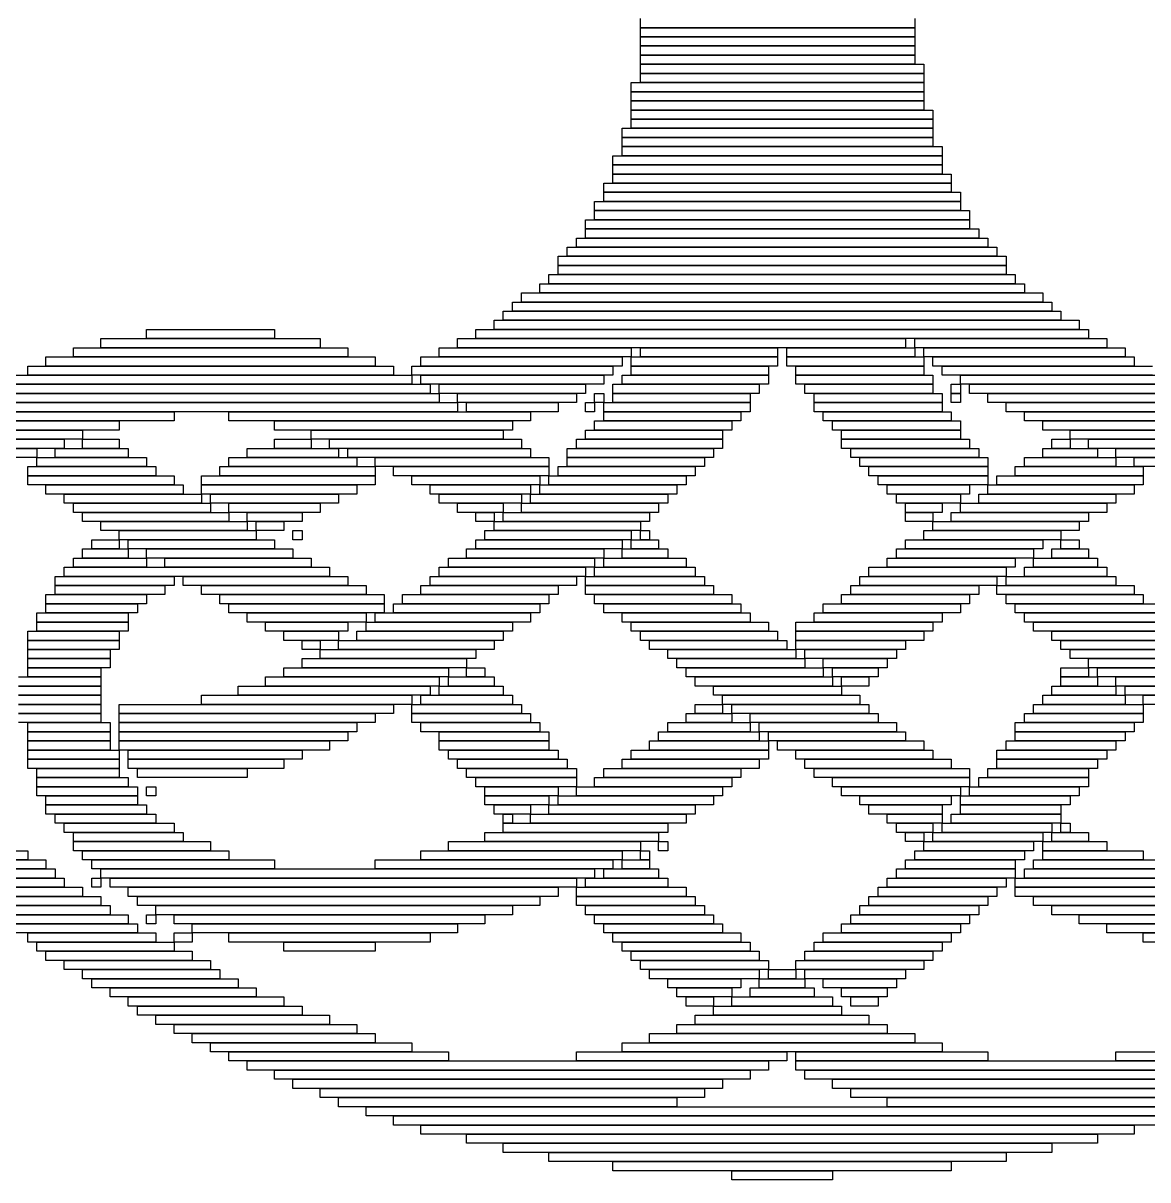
# Model space of a CAD drawing. Extents: x 366 to 657, y 364 to 660.
# Drawn here: x 429.5 to 552.5, y 364 to 490.5 of the extents above; entities that cross this region are included whole.
import ezdxf

# ---------------------------------------------------------------- set-up
doc = ezdxf.new("R2010")
doc.units = 0

msp = doc.modelspace()

# ---------------------------------------------------------------- linework, layer by layer
for p, q in [((497, 490), (497, 491)), ((527, 491), (527, 490)), ((527, 490), (497, 490)), ((497, 490), (527, 490)), ((497, 489), (497, 490)), ((527, 490), (527, 489)), ((527, 489), (497, 489)), ((497, 489), (527, 489)), ((497, 488), (497, 489)), ((527, 489), (527, 488)), ((527, 488), (497, 488)), ((497, 488), (527, 488)), ((497, 487), (497, 488)), ((527, 488), (527, 487)), ((527, 487), (497, 487)), ((497, 487), (527, 487)), ((497, 486), (497, 487)), ((527, 486), (497, 486)), ((497, 486), (528, 486)), ((497, 485), (497, 486)), ((527, 487), (527, 486)), ((528, 486), (528, 485)), ((528, 485), (497, 485)), ((497, 485), (528, 485)), ((497, 484), (497, 485)), ((528, 485), (528, 484)), ((496, 484), (528, 484)), ((496, 483), (496, 484)), ((528, 484), (497, 484)), ((528, 484), (528, 483)), ((528, 483), (496, 483)), ((496, 483), (528, 483)), ((496, 482), (496, 483)), ((528, 482), (496, 482)), ((496, 482), (528, 482)), ((496, 481), (496, 482)), ((528, 483), (528, 482)), ((528, 482), (528, 481)), ((528, 481), (496, 481)), ((496, 481), (529, 481)), ((496, 480), (496, 481)), ((529, 481), (529, 480)), ((529, 480), (496, 480)), ((496, 480), (529, 480)), ((496, 479), (496, 480)), ((529, 480), (529, 479)), ((495, 479), (529, 479)), ((495, 478), (495, 479)), ((529, 479), (496, 479)), ((529, 479), (529, 478)), ((529, 478), (495, 478)), ((495, 478), (529, 478)), ((495, 477), (495, 478)), ((529, 477), (495, 477)), ((495, 477), (530, 477)), ((495, 476), (495, 477)), ((529, 478), (529, 477)), ((530, 477), (530, 476)), ((494, 476), (530, 476)), ((494, 475), (494, 476)), ((530, 476), (495, 476)), ((530, 476), (530, 475)), ((530, 475), (494, 475)), ((494, 475), (530, 475)), ((494, 474), (494, 475)), ((530, 475), (530, 474)), ((530, 474), (494, 474)), ((494, 474), (531, 474)), ((494, 473), (494, 474)), ((531, 474), (531, 473)), ((493, 473), (531, 473)), ((493, 472), (493, 473)), ((531, 472), (493, 472)), ((493, 472), (532, 472)), ((493, 471), (493, 472)), ((531, 473), (494, 473)), ((531, 473), (531, 472)), ((532, 472), (532, 471)), ((492, 471), (532, 471)), ((492, 470), (492, 471)), ((532, 471), (493, 471)), ((532, 471), (532, 470)), ((532, 470), (492, 470)), ((492, 470), (533, 470)), ((492, 469), (492, 470)), ((533, 470), (533, 469)), ((491, 469), (533, 469)), ((491, 468), (491, 469)), ((533, 469), (492, 469)), ((533, 469), (533, 468)), ((490, 467), (535, 467)), ((490, 466), (490, 467)), ((533, 468), (491, 468)), ((491, 468), (534, 468)), ((491, 467), (491, 468)), ((534, 467), (491, 467)), ((534, 468), (534, 467)), ((535, 467), (535, 466)), ((489, 466), (536, 466)), ((489, 465), (489, 466)), ((535, 466), (490, 466)), ((536, 466), (536, 465)), ((488, 465), (537, 465)), ((488, 464), (488, 465)), ((536, 465), (489, 465)), ((537, 465), (537, 464)), ((487, 463), (538, 463)), ((487, 462), (487, 463)), ((537, 464), (488, 464)), ((488, 464), (537, 464)), ((488, 463), (488, 464)), ((537, 463), (488, 463)), ((537, 464), (537, 463)), ((538, 463), (538, 462)), ((486, 462), (539, 462)), ((486, 461), (486, 462)), ((538, 462), (487, 462)), ((539, 462), (539, 461)), ((484, 461), (541, 461)), ((484, 460), (484, 461)), ((539, 461), (486, 461)), ((541, 461), (541, 460)), ((483, 460), (542, 460)), ((483, 459), (483, 460)), ((541, 460), (484, 460)), ((542, 460), (542, 459)), ((481, 458), (545, 458)), ((481, 457), (481, 458)), ((482, 459), (543, 459)), ((482, 458), (482, 459)), ((543, 458), (482, 458)), ((542, 459), (483, 459)), ((543, 459), (543, 458)), ((545, 458), (545, 457)), ((443, 457), (457, 457)), ((443, 456), (443, 457)), ((457, 457), (457, 456)), ((479, 457), (546, 457)), ((479, 456), (479, 457)), ((545, 457), (481, 457)), ((546, 457), (546, 456)), ((438, 456), (462, 456)), ((438, 455), (438, 456)), ((457, 456), (443, 456)), ((462, 456), (462, 455)), ((477, 456), (526, 456)), ((477, 455), (477, 456)), ((546, 456), (479, 456)), ((526, 456), (526, 455)), ((527, 456), (548, 456)), ((527, 455), (527, 456)), ((548, 456), (548, 455)), ((435, 455), (465, 455)), ((435, 454), (435, 455)), ((462, 455), (438, 455)), ((465, 455), (465, 454)), ((475, 455), (496, 455)), ((475, 454), (475, 455)), ((526, 455), (477, 455)), ((496, 455), (496, 454)), ((497, 455), (512, 455)), ((497, 454), (497, 455)), ((512, 455), (512, 454)), ((513, 455), (527, 455)), ((513, 454), (513, 455)), ((548, 455), (527, 455)), ((527, 455), (527, 454)), ((528, 455), (550, 455)), ((528, 454), (528, 455)), ((550, 455), (550, 454)), ((430, 453), (470, 453)), ((430, 452), (430, 453)), ((432, 454), (468, 454)), ((432, 453), (432, 454)), ((468, 453), (432, 453)), ((465, 454), (435, 454)), ((468, 454), (468, 453)), ((470, 453), (470, 452)), ((472, 453), (494, 453)), ((472, 452), (472, 453)), ((473, 454), (495, 454)), ((473, 453), (473, 454)), ((495, 453), (473, 453)), ((496, 454), (475, 454)), ((494, 453), (494, 452)), ((495, 454), (495, 453)), ((496, 454), (512, 454)), ((496, 453), (496, 454)), ((512, 453), (496, 453)), ((496, 453), (511, 453)), ((496, 452), (496, 453)), ((512, 454), (497, 454)), ((511, 453), (511, 452)), ((512, 454), (512, 453)), ((527, 454), (513, 454)), ((513, 454), (528, 454)), ((513, 453), (513, 454)), ((528, 453), (513, 453)), ((514, 453), (528, 453)), ((514, 452), (514, 453)), ((550, 454), (528, 454)), ((528, 454), (528, 453)), ((528, 453), (528, 452)), ((529, 454), (551, 454)), ((529, 453), (529, 454)), ((551, 453), (529, 453)), ((530, 453), (553, 453)), ((530, 452), (530, 453)), ((551, 454), (551, 453)), ((428, 452), (472, 452)), ((470, 452), (430, 452)), ((494, 452), (472, 452)), ((472, 452), (472, 451)), ((473, 452), (493, 452)), ((473, 451), (473, 452)), ((493, 452), (493, 451)), ((495, 452), (511, 452)), ((495, 451), (495, 452)), ((511, 452), (496, 452)), ((511, 452), (511, 451)), ((528, 452), (514, 452)), ((514, 452), (529, 452)), ((514, 451), (514, 452)), ((529, 452), (529, 451)), ((553, 452), (530, 452)), ((532, 452), (555, 452)), ((532, 451), (532, 452)), ((426, 451), (474, 451)), ((472, 451), (428, 451)), ((493, 451), (473, 451)), ((474, 451), (474, 450)), ((475, 451), (491, 451)), ((475, 450), (475, 451)), ((491, 451), (491, 450)), ((494, 451), (510, 451)), ((494, 450), (494, 451)), ((511, 451), (495, 451)), ((510, 451), (510, 450)), ((529, 451), (514, 451)), ((515, 451), (529, 451)), ((515, 450), (515, 451)), ((529, 451), (529, 450)), ((531, 451), (532, 451)), ((531, 450), (531, 451)), ((555, 451), (532, 451)), ((532, 451), (532, 450)), ((533, 451), (557, 451)), ((533, 450), (533, 451)), ((425, 450), (475, 450)), ((474, 450), (426, 450)), ((491, 450), (475, 450)), ((475, 450), (475, 449)), ((477, 450), (490, 450)), ((477, 449), (477, 450)), ((490, 450), (490, 449)), ((492, 450), (493, 450)), ((492, 449), (492, 450)), ((493, 450), (493, 449)), ((510, 450), (494, 450)), ((494, 450), (509, 450)), ((494, 449), (494, 450)), ((509, 450), (509, 449)), ((529, 450), (515, 450)), ((516, 450), (530, 450)), ((516, 449), (516, 450)), ((530, 450), (530, 449)), ((532, 450), (531, 450)), ((531, 450), (532, 450)), ((531, 449), (531, 450)), ((532, 450), (532, 449)), ((557, 450), (533, 450)), ((535, 450), (559, 450)), ((535, 449), (535, 450)), ((421, 448), (446, 448)), ((423, 449), (477, 449)), ((477, 448), (423, 448)), ((475, 449), (425, 449)), ((446, 448), (446, 447)), ((452, 448), (485, 448)), ((452, 447), (452, 448)), ((490, 449), (477, 449)), ((477, 449), (477, 448)), ((478, 449), (488, 449)), ((478, 448), (478, 449)), ((488, 448), (478, 448)), ((485, 448), (485, 447)), ((488, 449), (488, 448)), ((491, 449), (492, 449)), ((491, 448), (491, 449)), ((492, 448), (491, 448)), ((493, 449), (492, 449)), ((492, 449), (492, 448)), ((493, 449), (509, 449)), ((493, 448), (493, 449)), ((509, 448), (493, 448)), ((493, 448), (508, 448)), ((493, 447), (493, 448)), ((509, 449), (494, 449)), ((508, 448), (508, 447)), ((509, 449), (509, 448)), ((530, 449), (516, 449)), ((516, 449), (530, 449)), ((516, 448), (516, 449)), ((530, 448), (516, 448)), ((517, 448), (531, 448)), ((517, 447), (517, 448)), ((530, 449), (530, 448)), ((532, 449), (531, 449)), ((531, 448), (531, 447)), ((559, 449), (535, 449)), ((537, 449), (561, 449)), ((537, 448), (537, 449)), ((561, 448), (537, 448)), ((539, 448), (563, 448)), ((539, 447), (539, 448)), ((420, 447), (440, 447)), ((446, 447), (421, 447)), ((440, 447), (440, 446)), ((485, 447), (452, 447)), ((457, 447), (483, 447)), ((457, 446), (457, 447)), ((483, 447), (483, 446)), ((492, 447), (507, 447)), ((492, 446), (492, 447)), ((508, 447), (493, 447)), ((507, 447), (507, 446)), ((531, 447), (517, 447)), ((518, 447), (532, 447)), ((518, 446), (518, 447)), ((532, 447), (532, 446)), ((563, 447), (539, 447)), ((541, 447), (565, 447)), ((541, 446), (541, 447)), ((418, 446), (436, 446)), ((440, 446), (420, 446)), ((436, 446), (436, 445)), ((483, 446), (457, 446)), ((461, 446), (482, 446)), ((461, 445), (461, 446)), ((482, 446), (482, 445)), ((491, 446), (506, 446)), ((491, 445), (491, 446)), ((507, 446), (492, 446)), ((506, 446), (506, 445)), ((532, 446), (518, 446)), ((519, 446), (532, 446)), ((519, 445), (519, 446)), ((532, 446), (532, 445)), ((565, 446), (541, 446)), ((544, 446), (567, 446)), ((544, 445), (544, 446)), ((417, 445), (434, 445)), ((436, 445), (418, 445)), ((434, 445), (434, 444)), ((436, 445), (440, 445)), ((436, 444), (436, 445)), ((440, 445), (440, 444)), ((457, 445), (461, 445)), ((457, 444), (457, 445)), ((482, 445), (461, 445)), ((461, 445), (461, 444)), ((463, 445), (484, 445)), ((463, 444), (463, 445)), ((484, 445), (484, 444)), ((490, 445), (506, 445)), ((490, 444), (490, 445)), ((506, 445), (491, 445)), ((506, 445), (506, 444)), ((532, 445), (519, 445)), ((519, 445), (533, 445)), ((519, 444), (519, 445)), ((533, 445), (533, 444)), ((542, 445), (544, 445)), ((542, 444), (542, 445)), ((567, 445), (544, 445)), ((544, 445), (544, 444)), ((546, 445), (569, 445)), ((546, 444), (546, 445)), ((416, 444), (431, 444)), ((431, 443), (416, 443)), ((434, 444), (417, 444)), ((431, 444), (431, 443)), ((431, 443), (443, 443)), ((431, 442), (431, 443)), ((433, 444), (441, 444)), ((433, 443), (433, 444)), ((441, 443), (433, 443)), ((440, 444), (436, 444)), ((441, 444), (441, 443)), ((443, 443), (443, 442)), ((452, 443), (466, 443)), ((452, 442), (452, 443)), ((454, 444), (464, 444)), ((454, 443), (454, 444)), ((464, 443), (454, 443)), ((461, 444), (457, 444)), ((484, 444), (463, 444)), ((464, 444), (464, 443)), ((465, 444), (485, 444)), ((465, 443), (465, 444)), ((485, 443), (465, 443)), ((466, 443), (466, 442)), ((468, 443), (487, 443)), ((468, 442), (468, 443)), ((485, 444), (485, 443)), ((487, 443), (487, 442)), ((489, 444), (505, 444)), ((489, 443), (489, 444)), ((505, 443), (489, 443)), ((489, 443), (504, 443)), ((489, 442), (489, 443)), ((506, 444), (490, 444)), ((504, 443), (504, 442)), ((505, 444), (505, 443)), ((533, 444), (519, 444)), ((520, 444), (534, 444)), ((520, 443), (520, 444)), ((534, 443), (520, 443)), ((521, 443), (535, 443)), ((521, 442), (521, 443)), ((534, 444), (534, 443)), ((535, 443), (535, 442)), ((539, 443), (549, 443)), ((539, 442), (539, 443)), ((541, 444), (547, 444)), ((541, 443), (541, 444)), ((547, 443), (541, 443)), ((544, 444), (542, 444)), ((569, 444), (546, 444)), ((547, 444), (547, 443)), ((549, 444), (571, 444)), ((549, 443), (549, 444)), ((571, 443), (549, 443)), ((549, 443), (549, 442)), ((551, 443), (573, 443)), ((551, 442), (551, 443)), ((430, 442), (444, 442)), ((430, 441), (430, 442)), ((443, 442), (431, 442)), ((444, 442), (444, 441)), ((451, 442), (468, 442)), ((451, 441), (451, 442)), ((466, 442), (452, 442)), ((487, 442), (468, 442)), ((468, 442), (468, 441)), ((470, 442), (487, 442)), ((470, 441), (470, 442)), ((487, 442), (487, 441)), ((488, 442), (503, 442)), ((488, 441), (488, 442)), ((504, 442), (489, 442)), ((503, 442), (503, 441)), ((535, 442), (521, 442)), ((522, 442), (535, 442)), ((522, 441), (522, 442)), ((535, 442), (535, 441)), ((538, 442), (552, 442)), ((538, 441), (538, 442)), ((549, 442), (539, 442)), ((573, 442), (551, 442)), ((552, 442), (552, 441)), ((444, 441), (430, 441)), ((430, 441), (446, 441)), ((430, 440), (430, 441)), ((446, 441), (446, 440)), ((449, 441), (468, 441)), ((449, 440), (449, 441)), ((468, 441), (451, 441)), ((468, 441), (468, 440)), ((487, 441), (470, 441)), ((472, 441), (486, 441)), ((472, 440), (472, 441)), ((486, 441), (486, 440)), ((487, 441), (502, 441)), ((487, 440), (487, 441)), ((503, 441), (488, 441)), ((502, 441), (502, 440)), ((535, 441), (522, 441)), ((523, 441), (535, 441)), ((523, 440), (523, 441)), ((535, 441), (535, 440)), ((536, 441), (552, 441)), ((536, 440), (536, 441)), ((552, 441), (538, 441)), ((552, 441), (552, 440)), ((446, 440), (430, 440)), ((432, 440), (447, 440)), ((432, 439), (432, 440)), ((447, 439), (432, 439)), ((434, 439), (449, 439)), ((434, 438), (434, 439)), ((447, 440), (447, 439)), ((468, 440), (449, 440)), ((449, 440), (466, 440)), ((449, 439), (449, 440)), ((466, 439), (449, 439)), ((449, 439), (449, 438)), ((450, 439), (464, 439)), ((450, 438), (450, 439)), ((464, 439), (464, 438)), ((466, 440), (466, 439)), ((486, 440), (472, 440)), ((474, 440), (485, 440)), ((474, 439), (474, 440)), ((485, 439), (474, 439)), ((475, 439), (484, 439)), ((475, 438), (475, 439)), ((484, 439), (484, 438)), ((485, 440), (485, 439)), ((485, 439), (500, 439)), ((485, 438), (485, 439)), ((486, 440), (501, 440)), ((486, 439), (486, 440)), ((501, 439), (486, 439)), ((502, 440), (487, 440)), ((500, 439), (500, 438)), ((501, 440), (501, 439)), ((535, 440), (523, 440)), ((524, 440), (533, 440)), ((524, 439), (524, 440)), ((533, 439), (524, 439)), ((525, 439), (532, 439)), ((525, 438), (525, 439)), ((532, 439), (532, 438)), ((533, 440), (533, 439)), ((534, 439), (549, 439)), ((534, 438), (534, 439)), ((535, 440), (551, 440)), ((535, 439), (535, 440)), ((551, 439), (535, 439)), ((552, 440), (536, 440)), ((549, 439), (549, 438)), ((551, 440), (551, 439)), ((449, 438), (434, 438)), ((435, 438), (450, 438)), ((435, 437), (435, 438)), ((464, 438), (450, 438)), ((450, 438), (450, 437)), ((452, 438), (462, 438)), ((452, 437), (452, 438)), ((462, 438), (462, 437)), ((484, 438), (475, 438)), ((477, 438), (482, 438)), ((477, 437), (477, 438)), ((482, 438), (482, 437)), ((484, 438), (499, 438)), ((484, 437), (484, 438)), ((500, 438), (485, 438)), ((499, 438), (499, 437)), ((532, 438), (525, 438)), ((526, 438), (530, 438)), ((526, 437), (526, 438)), ((530, 438), (530, 437)), ((532, 438), (548, 438)), ((532, 437), (532, 438)), ((549, 438), (534, 438)), ((548, 438), (548, 437)), ((450, 437), (435, 437)), ((436, 437), (452, 437)), ((436, 436), (436, 437)), ((462, 437), (452, 437)), ((452, 437), (452, 436)), ((454, 437), (460, 437)), ((454, 436), (454, 437)), ((460, 437), (460, 436)), ((482, 437), (477, 437)), ((479, 437), (481, 437)), ((479, 436), (479, 437)), ((481, 437), (481, 436)), ((482, 437), (498, 437)), ((482, 436), (482, 437)), ((499, 437), (484, 437)), ((498, 437), (498, 436)), ((530, 437), (526, 437)), ((526, 437), (529, 437)), ((526, 436), (526, 437)), ((529, 437), (529, 436)), ((531, 437), (546, 437)), ((531, 436), (531, 437)), ((548, 437), (532, 437)), ((546, 437), (546, 436)), ((452, 436), (436, 436)), ((438, 436), (454, 436)), ((438, 435), (438, 436)), ((460, 436), (454, 436)), ((454, 436), (454, 435)), ((455, 436), (458, 436)), ((455, 435), (455, 436)), ((458, 436), (458, 435)), ((481, 436), (479, 436)), ((481, 436), (497, 436)), ((481, 435), (481, 436)), ((498, 436), (482, 436)), ((497, 436), (497, 435)), ((529, 436), (526, 436)), ((529, 436), (545, 436)), ((529, 435), (529, 436)), ((546, 436), (531, 436)), ((545, 436), (545, 435)), ((437, 434), (440, 434)), ((437, 433), (437, 434)), ((454, 435), (438, 435)), ((440, 435), (455, 435)), ((440, 434), (440, 435)), ((455, 434), (440, 434)), ((440, 434), (440, 433)), ((441, 434), (457, 434)), ((441, 433), (441, 434)), ((458, 435), (455, 435)), ((455, 435), (455, 434)), ((457, 434), (457, 433)), ((459, 435), (460, 435)), ((459, 434), (459, 435)), ((460, 434), (459, 434)), ((460, 435), (460, 434)), ((479, 434), (495, 434)), ((479, 433), (479, 434)), ((480, 435), (496, 435)), ((480, 434), (480, 435)), ((496, 434), (480, 434)), ((497, 435), (481, 435)), ((495, 434), (495, 433)), ((496, 435), (496, 434)), ((496, 434), (499, 434)), ((496, 433), (496, 434)), ((497, 435), (498, 435)), ((497, 434), (497, 435)), ((498, 434), (497, 434)), ((498, 435), (498, 434)), ((499, 434), (499, 433)), ((526, 434), (541, 434)), ((526, 433), (526, 434)), ((528, 435), (543, 435)), ((528, 434), (528, 435)), ((543, 434), (528, 434)), ((545, 435), (529, 435)), ((541, 434), (541, 433)), ((543, 435), (543, 434)), ((543, 434), (545, 434)), ((543, 433), (543, 434)), ((545, 434), (545, 433)), ((436, 433), (441, 433)), ((436, 432), (436, 433)), ((440, 433), (437, 433)), ((457, 433), (441, 433)), ((441, 433), (441, 432)), ((443, 433), (459, 433)), ((443, 432), (443, 433)), ((459, 433), (459, 432)), ((478, 433), (493, 433)), ((478, 432), (478, 433)), ((495, 433), (479, 433)), ((493, 433), (493, 432)), ((495, 433), (500, 433)), ((495, 432), (495, 433)), ((499, 433), (496, 433)), ((500, 433), (500, 432)), ((525, 433), (540, 433)), ((525, 432), (525, 433)), ((541, 433), (526, 433)), ((540, 433), (540, 432)), ((542, 433), (546, 433)), ((542, 432), (542, 433)), ((545, 433), (543, 433)), ((546, 433), (546, 432)), ((435, 432), (443, 432)), ((435, 431), (435, 432)), ((441, 432), (436, 432)), ((459, 432), (443, 432)), ((443, 432), (443, 431)), ((445, 432), (461, 432)), ((445, 431), (445, 432)), ((461, 432), (461, 431)), ((476, 432), (492, 432)), ((476, 431), (476, 432)), ((493, 432), (478, 432)), ((492, 432), (492, 431)), ((493, 432), (502, 432)), ((493, 431), (493, 432)), ((500, 432), (495, 432)), ((502, 432), (502, 431)), ((524, 432), (538, 432)), ((524, 431), (524, 432)), ((540, 432), (525, 432)), ((538, 432), (538, 431)), ((540, 432), (547, 432)), ((540, 431), (540, 432)), ((546, 432), (542, 432)), ((547, 432), (547, 431)), ((434, 431), (463, 431)), ((434, 430), (434, 431)), ((443, 431), (435, 431)), ((461, 431), (445, 431)), ((463, 431), (463, 430)), ((475, 431), (491, 431)), ((475, 430), (475, 431)), ((492, 431), (476, 431)), ((491, 431), (491, 430)), ((492, 431), (503, 431)), ((492, 430), (492, 431)), ((502, 431), (493, 431)), ((503, 431), (503, 430)), ((522, 431), (537, 431)), ((522, 430), (522, 431)), ((538, 431), (524, 431)), ((537, 431), (537, 430)), ((539, 431), (548, 431)), ((539, 430), (539, 431)), ((547, 431), (540, 431)), ((548, 431), (548, 430)), ((433, 430), (446, 430)), ((433, 429), (433, 430)), ((446, 429), (433, 429)), ((433, 429), (445, 429)), ((433, 428), (433, 429)), ((463, 430), (434, 430)), ((445, 429), (445, 428)), ((446, 430), (446, 429)), ((447, 430), (465, 430)), ((447, 429), (447, 430)), ((465, 429), (447, 429)), ((449, 429), (467, 429)), ((449, 428), (449, 429)), ((465, 430), (465, 429)), ((467, 429), (467, 428)), ((473, 429), (488, 429)), ((473, 428), (473, 429)), ((474, 430), (490, 430)), ((474, 429), (474, 430)), ((490, 429), (474, 429)), ((491, 430), (475, 430)), ((488, 429), (488, 428)), ((490, 430), (490, 429)), ((491, 430), (504, 430)), ((491, 429), (491, 430)), ((504, 429), (491, 429)), ((491, 429), (505, 429)), ((491, 428), (491, 429)), ((503, 430), (492, 430)), ((504, 430), (504, 429)), ((505, 429), (505, 428)), ((520, 429), (534, 429)), ((520, 428), (520, 429)), ((521, 430), (536, 430)), ((521, 429), (521, 430)), ((536, 429), (521, 429)), ((537, 430), (522, 430)), ((534, 429), (534, 428)), ((536, 430), (536, 429)), ((536, 429), (551, 429)), ((536, 428), (536, 429)), ((537, 430), (549, 430)), ((537, 429), (537, 430)), ((549, 429), (537, 429)), ((548, 430), (539, 430)), ((549, 430), (549, 429)), ((551, 429), (551, 428)), ((432, 428), (443, 428)), ((432, 427), (432, 428)), ((445, 428), (433, 428)), ((443, 428), (443, 427)), ((467, 428), (449, 428)), ((451, 428), (469, 428)), ((451, 427), (451, 428)), ((469, 428), (469, 427)), ((471, 428), (487, 428)), ((471, 427), (471, 428)), ((488, 428), (473, 428)), ((487, 428), (487, 427)), ((505, 428), (491, 428)), ((492, 428), (507, 428)), ((492, 427), (492, 428)), ((507, 428), (507, 427)), ((519, 428), (533, 428)), ((519, 427), (519, 428)), ((534, 428), (520, 428)), ((533, 428), (533, 427)), ((551, 428), (536, 428)), ((537, 428), (552, 428)), ((537, 427), (537, 428)), ((552, 428), (552, 427)), ((443, 427), (432, 427)), ((432, 427), (442, 427)), ((432, 426), (432, 427)), ((442, 427), (442, 426)), ((469, 427), (451, 427)), ((452, 427), (469, 427)), ((452, 426), (452, 427)), ((469, 427), (469, 426)), ((470, 427), (486, 427)), ((470, 426), (470, 427)), ((487, 427), (471, 427)), ((486, 427), (486, 426)), ((507, 427), (492, 427)), ((493, 427), (508, 427)), ((493, 426), (493, 427)), ((508, 427), (508, 426)), ((517, 427), (532, 427)), ((517, 426), (517, 427)), ((533, 427), (519, 427)), ((532, 427), (532, 426)), ((552, 427), (537, 427)), ((538, 427), (554, 427)), ((538, 426), (538, 427)), ((431, 426), (441, 426)), ((431, 425), (431, 426)), ((442, 426), (432, 426)), ((441, 426), (441, 425)), ((469, 426), (452, 426)), ((454, 426), (467, 426)), ((454, 425), (454, 426)), ((467, 426), (467, 425)), ((468, 426), (485, 426)), ((468, 425), (468, 426)), ((486, 426), (470, 426)), ((485, 426), (485, 425)), ((508, 426), (493, 426)), ((495, 426), (509, 426)), ((495, 425), (495, 426)), ((509, 426), (509, 425)), ((516, 426), (530, 426)), ((516, 425), (516, 426)), ((532, 426), (517, 426)), ((530, 426), (530, 425)), ((554, 426), (538, 426)), ((539, 426), (555, 426)), ((539, 425), (539, 426)), ((430, 424), (440, 424)), ((430, 423), (430, 424)), ((441, 425), (431, 425)), ((431, 425), (441, 425)), ((431, 424), (431, 425)), ((441, 424), (431, 424)), ((440, 424), (440, 423)), ((441, 425), (441, 424)), ((467, 425), (454, 425)), ((456, 425), (465, 425)), ((456, 424), (456, 425)), ((465, 424), (456, 424)), ((458, 424), (464, 424)), ((458, 423), (458, 424)), ((464, 424), (464, 423)), ((465, 425), (465, 424)), ((466, 424), (482, 424)), ((466, 423), (466, 424)), ((467, 425), (483, 425)), ((467, 424), (467, 425)), ((483, 424), (467, 424)), ((485, 425), (468, 425)), ((482, 424), (482, 423)), ((483, 425), (483, 424)), ((509, 425), (495, 425)), ((496, 425), (511, 425)), ((496, 424), (496, 425)), ((511, 424), (496, 424)), ((497, 424), (512, 424)), ((497, 423), (497, 424)), ((511, 425), (511, 424)), ((512, 424), (512, 423)), ((514, 425), (529, 425)), ((514, 424), (514, 425)), ((529, 424), (514, 424)), ((514, 424), (528, 424)), ((514, 423), (514, 424)), ((530, 425), (516, 425)), ((528, 424), (528, 423)), ((529, 425), (529, 424)), ((555, 425), (539, 425)), ((540, 425), (556, 425)), ((540, 424), (540, 425)), ((556, 424), (540, 424)), ((542, 424), (558, 424)), ((542, 423), (542, 424)), ((440, 423), (430, 423)), ((430, 423), (440, 423)), ((430, 422), (430, 423)), ((440, 423), (440, 422)), ((464, 423), (458, 423)), ((460, 423), (462, 423)), ((460, 422), (460, 423)), ((462, 423), (462, 422)), ((464, 423), (481, 423)), ((464, 422), (464, 423)), ((482, 423), (466, 423)), ((481, 423), (481, 422)), ((512, 423), (497, 423)), ((498, 423), (513, 423)), ((498, 422), (498, 423)), ((513, 423), (513, 422)), ((528, 423), (514, 423)), ((514, 423), (526, 423)), ((514, 422), (514, 423)), ((526, 423), (526, 422)), ((558, 423), (542, 423)), ((543, 423), (560, 423)), ((543, 422), (543, 423)), ((440, 422), (430, 422)), ((430, 422), (439, 422)), ((430, 421), (430, 422)), ((439, 422), (439, 421)), ((462, 422), (460, 422)), ((462, 422), (479, 422)), ((462, 421), (462, 422)), ((481, 422), (464, 422)), ((479, 422), (479, 421)), ((513, 422), (498, 422)), ((500, 422), (514, 422)), ((500, 421), (500, 422)), ((526, 422), (514, 422)), ((514, 422), (514, 421)), ((515, 422), (525, 422)), ((515, 421), (515, 422)), ((525, 422), (525, 421)), ((560, 422), (543, 422)), ((544, 422), (561, 422)), ((544, 421), (544, 422)), ((439, 421), (430, 421)), ((430, 421), (439, 421)), ((430, 420), (430, 421)), ((439, 420), (430, 420)), ((430, 420), (438, 420)), ((430, 419), (430, 420)), ((438, 420), (438, 419)), ((439, 421), (439, 420)), ((458, 420), (476, 420)), ((458, 419), (458, 420)), ((460, 421), (478, 421)), ((460, 420), (460, 421)), ((478, 420), (460, 420)), ((479, 421), (462, 421)), ((476, 420), (476, 419)), ((478, 421), (478, 420)), ((478, 420), (480, 420)), ((478, 419), (478, 420)), ((480, 420), (480, 419)), ((514, 421), (500, 421)), ((501, 421), (515, 421)), ((501, 420), (501, 421)), ((515, 420), (501, 420)), ((502, 420), (517, 420)), ((502, 419), (502, 420)), ((525, 421), (515, 421)), ((515, 421), (515, 420)), ((517, 421), (524, 421)), ((517, 420), (517, 421)), ((524, 420), (517, 420)), ((517, 420), (517, 419)), ((518, 420), (523, 420)), ((518, 419), (518, 420)), ((523, 420), (523, 419)), ((524, 421), (524, 420)), ((543, 420), (546, 420)), ((543, 419), (543, 420)), ((561, 421), (544, 421)), ((546, 421), (564, 421)), ((546, 420), (546, 421)), ((564, 420), (546, 420)), ((546, 420), (546, 419)), ((547, 420), (566, 420)), ((547, 419), (547, 420)), ((429, 419), (438, 419)), ((438, 419), (430, 419)), ((438, 419), (438, 418)), ((456, 419), (475, 419)), ((456, 418), (456, 419)), ((476, 419), (458, 419)), ((475, 419), (475, 418)), ((476, 419), (481, 419)), ((476, 418), (476, 419)), ((480, 419), (478, 419)), ((481, 419), (481, 418)), ((517, 419), (502, 419)), ((503, 419), (518, 419)), ((503, 418), (503, 419)), ((523, 419), (518, 419)), ((518, 419), (518, 418)), ((519, 419), (522, 419)), ((519, 418), (519, 419)), ((522, 419), (522, 418)), ((546, 419), (543, 419)), ((543, 419), (547, 419)), ((543, 418), (543, 419)), ((566, 419), (547, 419)), ((547, 419), (547, 418)), ((549, 419), (568, 419)), ((549, 418), (549, 419)), ((438, 418), (429, 418)), ((429, 418), (438, 418)), ((438, 418), (438, 417)), ((453, 418), (474, 418)), ((453, 417), (453, 418)), ((475, 418), (456, 418)), ((474, 418), (474, 417)), ((475, 418), (482, 418)), ((475, 417), (475, 418)), ((481, 418), (476, 418)), ((482, 418), (482, 417)), ((518, 418), (503, 418)), ((505, 418), (519, 418)), ((505, 417), (505, 418)), ((522, 418), (519, 418)), ((519, 418), (519, 417)), ((542, 418), (549, 418)), ((542, 417), (542, 418)), ((547, 418), (543, 418)), ((568, 418), (549, 418)), ((549, 418), (549, 417)), ((550, 418), (571, 418)), ((550, 417), (550, 418)), ((438, 417), (429, 417)), ((429, 417), (438, 417)), ((438, 417), (438, 416)), ((449, 417), (472, 417)), ((449, 416), (449, 417)), ((474, 417), (453, 417)), ((472, 417), (472, 416)), ((473, 417), (483, 417)), ((473, 416), (473, 417)), ((482, 417), (475, 417)), ((483, 417), (483, 416)), ((519, 417), (505, 417)), ((506, 417), (521, 417)), ((506, 416), (506, 417)), ((521, 417), (521, 416)), ((541, 417), (550, 417)), ((541, 416), (541, 417)), ((549, 417), (542, 417)), ((571, 417), (550, 417)), ((550, 417), (550, 416)), ((552, 417), (575, 417)), ((552, 416), (552, 417)), ((438, 416), (429, 416)), ((429, 416), (438, 416)), ((438, 415), (429, 415)), ((429, 415), (438, 415)), ((438, 416), (438, 415)), ((438, 415), (438, 414)), ((440, 416), (470, 416)), ((440, 415), (440, 416)), ((470, 415), (440, 415)), ((440, 415), (468, 415)), ((440, 414), (440, 415)), ((472, 416), (449, 416)), ((468, 415), (468, 414)), ((470, 416), (470, 415)), ((472, 416), (484, 416)), ((472, 415), (472, 416)), ((484, 415), (472, 415)), ((472, 415), (485, 415)), ((472, 414), (472, 415)), ((483, 416), (473, 416)), ((484, 416), (484, 415)), ((485, 415), (485, 414)), ((502, 415), (507, 415)), ((502, 414), (502, 415)), ((503, 416), (506, 416)), ((503, 415), (503, 416)), ((506, 415), (503, 415)), ((521, 416), (506, 416)), ((506, 416), (506, 415)), ((507, 416), (522, 416)), ((507, 415), (507, 416)), ((522, 415), (507, 415)), ((507, 415), (507, 414)), ((509, 415), (523, 415)), ((509, 414), (509, 415)), ((522, 416), (522, 415)), ((523, 415), (523, 414)), ((539, 415), (552, 415)), ((539, 414), (539, 415)), ((540, 416), (552, 416)), ((540, 415), (540, 416)), ((552, 415), (540, 415)), ((550, 416), (541, 416)), ((575, 416), (552, 416)), ((552, 416), (552, 415)), ((552, 415), (552, 414)), ((438, 414), (429, 414)), ((430, 414), (439, 414)), ((430, 413), (430, 414)), ((439, 414), (439, 413)), ((468, 414), (440, 414)), ((440, 414), (466, 414)), ((440, 413), (440, 414)), ((466, 414), (466, 413)), ((485, 414), (472, 414)), ((473, 414), (486, 414)), ((473, 413), (473, 414)), ((486, 414), (486, 413)), ((500, 414), (509, 414)), ((500, 413), (500, 414)), ((507, 414), (502, 414)), ((523, 414), (509, 414)), ((509, 414), (509, 413)), ((510, 414), (525, 414)), ((510, 413), (510, 414)), ((525, 414), (525, 413)), ((538, 414), (551, 414)), ((538, 413), (538, 414)), ((552, 414), (539, 414)), ((551, 414), (551, 413)), ((439, 413), (430, 413)), ((430, 413), (439, 413)), ((430, 412), (430, 413)), ((439, 413), (439, 412)), ((466, 413), (440, 413)), ((440, 413), (465, 413)), ((440, 412), (440, 413)), ((465, 413), (465, 412)), ((486, 413), (473, 413)), ((475, 413), (487, 413)), ((475, 412), (475, 413)), ((487, 413), (487, 412)), ((499, 413), (510, 413)), ((499, 412), (499, 413)), ((509, 413), (500, 413)), ((525, 413), (510, 413)), ((510, 413), (510, 412)), ((511, 413), (526, 413)), ((511, 412), (511, 413)), ((526, 413), (526, 412)), ((551, 413), (538, 413)), ((538, 413), (550, 413)), ((538, 412), (538, 413)), ((550, 413), (550, 412)), ((439, 412), (430, 412)), ((430, 412), (439, 412)), ((430, 411), (430, 412)), ((439, 412), (439, 411)), ((465, 412), (440, 412)), ((440, 412), (463, 412)), ((440, 411), (440, 412)), ((463, 412), (463, 411)), ((487, 412), (475, 412)), ((475, 412), (487, 412)), ((475, 411), (475, 412)), ((487, 412), (487, 411)), ((498, 412), (511, 412)), ((498, 411), (498, 412)), ((510, 412), (499, 412)), ((526, 412), (511, 412)), ((511, 412), (511, 411)), ((512, 412), (528, 412)), ((512, 411), (512, 412)), ((528, 412), (528, 411)), ((537, 412), (549, 412)), ((537, 411), (537, 412)), ((550, 412), (538, 412)), ((549, 412), (549, 411)), ((439, 411), (430, 411)), ((430, 411), (440, 411)), ((430, 410), (430, 411)), ((440, 410), (430, 410)), ((430, 410), (440, 410)), ((430, 409), (430, 410)), ((463, 411), (440, 411)), ((440, 411), (440, 410)), ((440, 410), (440, 409)), ((441, 411), (460, 411)), ((441, 410), (441, 411)), ((460, 410), (441, 410)), ((441, 410), (458, 410)), ((441, 409), (441, 410)), ((458, 410), (458, 409)), ((460, 411), (460, 410)), ((487, 411), (475, 411)), ((476, 411), (488, 411)), ((476, 410), (476, 411)), ((488, 410), (476, 410)), ((477, 410), (489, 410)), ((477, 409), (477, 410)), ((488, 411), (488, 410)), ((489, 410), (489, 409)), ((495, 410), (510, 410)), ((495, 409), (495, 410)), ((496, 411), (511, 411)), ((496, 410), (496, 411)), ((511, 410), (496, 410)), ((511, 411), (498, 411)), ((510, 410), (510, 409)), ((511, 411), (511, 410)), ((528, 411), (512, 411)), ((514, 411), (529, 411)), ((514, 410), (514, 411)), ((529, 410), (514, 410)), ((515, 410), (531, 410)), ((515, 409), (515, 410)), ((529, 411), (529, 410)), ((531, 410), (531, 409)), ((536, 411), (548, 411)), ((536, 410), (536, 411)), ((548, 410), (536, 410)), ((536, 410), (547, 410)), ((536, 409), (536, 410)), ((549, 411), (537, 411)), ((547, 410), (547, 409)), ((548, 411), (548, 410)), ((440, 409), (430, 409)), ((431, 409), (440, 409)), ((431, 408), (431, 409)), ((440, 409), (440, 408)), ((458, 409), (441, 409)), ((442, 409), (454, 409)), ((442, 408), (442, 409)), ((454, 409), (454, 408)), ((489, 409), (477, 409)), ((478, 409), (490, 409)), ((478, 408), (478, 409)), ((490, 409), (490, 408)), ((493, 409), (508, 409)), ((493, 408), (493, 409)), ((510, 409), (495, 409)), ((508, 409), (508, 408)), ((531, 409), (515, 409)), ((516, 409), (533, 409)), ((516, 408), (516, 409)), ((533, 409), (533, 408)), ((535, 409), (546, 409)), ((535, 408), (535, 409)), ((547, 409), (536, 409)), ((546, 409), (546, 408)), ((440, 408), (431, 408)), ((431, 408), (441, 408)), ((431, 407), (431, 408)), ((441, 408), (441, 407)), ((454, 408), (442, 408)), ((490, 408), (478, 408)), ((479, 408), (490, 408)), ((479, 407), (479, 408)), ((490, 408), (490, 407)), ((492, 408), (507, 408)), ((492, 407), (492, 408)), ((508, 408), (493, 408)), ((507, 408), (507, 407)), ((533, 408), (516, 408)), ((518, 408), (533, 408)), ((518, 407), (518, 408)), ((533, 408), (533, 407)), ((534, 408), (546, 408)), ((534, 407), (534, 408)), ((546, 408), (535, 408)), ((546, 408), (546, 407)), ((441, 407), (431, 407)), ((431, 407), (442, 407)), ((431, 406), (431, 407)), ((442, 407), (442, 406)), ((443, 407), (444, 407)), ((443, 406), (443, 407)), ((444, 407), (444, 406)), ((490, 407), (479, 407)), ((480, 407), (488, 407)), ((480, 406), (480, 407)), ((488, 407), (488, 406)), ((490, 407), (506, 407)), ((490, 406), (490, 407)), ((507, 407), (492, 407)), ((506, 407), (506, 406)), ((533, 407), (518, 407)), ((519, 407), (532, 407)), ((519, 406), (519, 407)), ((532, 407), (532, 406)), ((533, 407), (545, 407)), ((533, 406), (533, 407)), ((546, 407), (534, 407)), ((545, 407), (545, 406)), ((442, 406), (431, 406)), ((432, 406), (442, 406)), ((432, 405), (432, 406)), ((442, 405), (432, 405)), ((432, 405), (443, 405)), ((432, 404), (432, 405)), ((442, 406), (442, 405)), ((444, 406), (443, 406)), ((443, 405), (443, 404)), ((488, 406), (480, 406)), ((480, 406), (487, 406)), ((480, 405), (480, 406)), ((487, 405), (480, 405)), ((481, 405), (485, 405)), ((481, 404), (481, 405)), ((485, 405), (485, 404)), ((487, 406), (487, 405)), ((487, 405), (503, 405)), ((487, 404), (487, 405)), ((488, 406), (505, 406)), ((488, 405), (488, 406)), ((505, 405), (488, 405)), ((506, 406), (490, 406)), ((503, 405), (503, 404)), ((505, 406), (505, 405)), ((532, 406), (519, 406)), ((521, 406), (531, 406)), ((521, 405), (521, 406)), ((531, 405), (521, 405)), ((522, 405), (530, 405)), ((522, 404), (522, 405)), ((530, 405), (530, 404)), ((531, 406), (531, 405)), ((532, 406), (544, 406)), ((532, 405), (532, 406)), ((544, 405), (532, 405)), ((532, 405), (543, 405)), ((532, 404), (532, 405)), ((545, 406), (533, 406)), ((543, 405), (543, 404)), ((544, 406), (544, 405)), ((443, 404), (432, 404)), ((433, 404), (444, 404)), ((433, 403), (433, 404)), ((444, 404), (444, 403)), ((485, 404), (481, 404)), ((482, 404), (483, 404)), ((482, 403), (482, 404)), ((483, 404), (483, 403)), ((485, 404), (502, 404)), ((485, 403), (485, 404)), ((503, 404), (487, 404)), ((502, 404), (502, 403)), ((530, 404), (522, 404)), ((524, 404), (530, 404)), ((524, 403), (524, 404)), ((530, 404), (530, 403)), ((531, 404), (543, 404)), ((531, 403), (531, 404)), ((543, 404), (532, 404)), ((543, 404), (543, 403)), ((444, 403), (433, 403)), ((434, 403), (446, 403)), ((434, 402), (434, 403)), ((446, 403), (446, 402)), ((483, 403), (482, 403)), ((482, 403), (500, 403)), ((482, 402), (482, 403)), ((502, 403), (485, 403)), ((500, 403), (500, 402)), ((530, 403), (524, 403)), ((525, 403), (529, 403)), ((525, 402), (525, 403)), ((529, 403), (529, 402)), ((530, 403), (542, 403)), ((530, 402), (530, 403)), ((543, 403), (531, 403)), ((542, 403), (542, 402)), ((543, 403), (544, 403)), ((543, 402), (543, 403)), ((544, 403), (544, 402)), ((446, 402), (434, 402)), ((435, 402), (447, 402)), ((435, 401), (435, 402)), ((447, 402), (447, 401)), ((480, 402), (499, 402)), ((480, 401), (480, 402)), ((500, 402), (482, 402)), ((499, 402), (499, 401)), ((529, 402), (525, 402)), ((526, 402), (528, 402)), ((526, 401), (526, 402)), ((528, 402), (528, 401)), ((529, 402), (541, 402)), ((529, 401), (529, 402)), ((542, 402), (530, 402)), ((541, 402), (541, 401)), ((542, 402), (546, 402)), ((542, 401), (542, 402)), ((544, 402), (543, 402)), ((546, 402), (546, 401)), ((418, 400), (430, 400)), ((430, 400), (430, 399)), ((447, 401), (435, 401)), ((435, 401), (450, 401)), ((435, 400), (435, 401)), ((450, 400), (435, 400)), ((436, 400), (452, 400)), ((436, 399), (436, 400)), ((450, 401), (450, 400)), ((452, 400), (452, 399)), ((473, 400), (495, 400)), ((473, 399), (473, 400)), ((476, 401), (497, 401)), ((476, 400), (476, 401)), ((497, 400), (476, 400)), ((499, 401), (480, 401)), ((495, 400), (495, 399)), ((497, 401), (497, 400)), ((497, 400), (498, 400)), ((497, 399), (497, 400)), ((498, 400), (498, 399)), ((499, 401), (500, 401)), ((499, 400), (499, 401)), ((500, 400), (499, 400)), ((500, 401), (500, 400)), ((528, 401), (526, 401)), ((527, 400), (539, 400)), ((527, 399), (527, 400)), ((528, 401), (540, 401)), ((528, 400), (528, 401)), ((540, 400), (528, 400)), ((541, 401), (529, 401)), ((539, 400), (539, 399)), ((540, 401), (540, 400)), ((541, 401), (548, 401)), ((541, 400), (541, 401)), ((548, 400), (541, 400)), ((541, 400), (552, 400)), ((541, 399), (541, 400)), ((546, 401), (542, 401)), ((548, 401), (548, 400)), ((552, 400), (552, 399)), ((430, 399), (418, 399)), ((419, 399), (432, 399)), ((432, 399), (432, 398)), ((452, 399), (436, 399)), ((437, 399), (457, 399)), ((437, 398), (437, 399)), ((457, 399), (457, 398)), ((468, 399), (494, 399)), ((468, 398), (468, 399)), ((495, 399), (473, 399)), ((494, 399), (494, 398)), ((495, 399), (498, 399)), ((495, 398), (495, 399)), ((498, 399), (497, 399)), ((498, 399), (498, 398)), ((526, 399), (538, 399)), ((526, 398), (526, 399)), ((539, 399), (527, 399)), ((538, 399), (538, 398)), ((540, 399), (557, 399)), ((540, 398), (540, 399)), ((552, 399), (541, 399)), ((432, 398), (419, 398)), ((420, 398), (433, 398)), ((433, 398), (433, 397)), ((457, 398), (437, 398)), ((438, 398), (492, 398)), ((438, 397), (438, 398)), ((494, 398), (468, 398)), ((492, 398), (492, 397)), ((493, 398), (499, 398)), ((493, 397), (493, 398)), ((498, 398), (495, 398)), ((499, 398), (499, 397)), ((525, 398), (538, 398)), ((525, 397), (525, 398)), ((538, 398), (526, 398)), ((538, 398), (538, 397)), ((539, 398), (586, 398)), ((539, 397), (539, 398)), ((557, 398), (540, 398)), ((433, 397), (420, 397)), ((422, 397), (434, 397)), ((434, 396), (422, 396)), ((423, 396), (436, 396)), ((434, 397), (434, 396)), ((436, 396), (436, 395)), ((437, 397), (438, 397)), ((437, 396), (437, 397)), ((438, 396), (437, 396)), ((492, 397), (438, 397)), ((438, 397), (438, 396)), ((439, 397), (490, 397)), ((439, 396), (439, 397)), ((490, 396), (439, 396)), ((441, 396), (488, 396)), ((441, 395), (441, 396)), ((488, 396), (488, 395)), ((490, 397), (490, 396)), ((490, 396), (502, 396)), ((490, 395), (490, 396)), ((491, 397), (500, 397)), ((491, 396), (491, 397)), ((500, 396), (491, 396)), ((499, 397), (493, 397)), ((500, 397), (500, 396)), ((502, 396), (502, 395)), ((523, 396), (536, 396)), ((523, 395), (523, 396)), ((524, 397), (537, 397)), ((524, 396), (524, 397)), ((537, 396), (524, 396)), ((538, 397), (525, 397)), ((536, 396), (536, 395)), ((537, 397), (537, 396)), ((538, 397), (585, 397)), ((538, 396), (538, 397)), ((585, 396), (538, 396)), ((538, 396), (584, 396)), ((538, 395), (538, 396)), ((586, 397), (539, 397)), ((436, 395), (423, 395)), ((424, 395), (438, 395)), ((438, 395), (438, 394)), ((488, 395), (441, 395)), ((442, 395), (486, 395)), ((442, 394), (442, 395)), ((486, 395), (486, 394)), ((502, 395), (490, 395)), ((490, 395), (503, 395)), ((490, 394), (490, 395)), ((503, 395), (503, 394)), ((522, 395), (535, 395)), ((522, 394), (522, 395)), ((536, 395), (523, 395)), ((535, 395), (535, 394)), ((584, 395), (538, 395)), ((540, 395), (582, 395)), ((540, 394), (540, 395)), ((438, 394), (424, 394)), ((425, 394), (439, 394)), ((439, 394), (439, 393)), ((486, 394), (442, 394)), ((444, 394), (483, 394)), ((444, 393), (444, 394)), ((483, 394), (483, 393)), ((503, 394), (490, 394)), ((491, 394), (504, 394)), ((491, 393), (491, 394)), ((504, 394), (504, 393)), ((521, 394), (534, 394)), ((521, 393), (521, 394)), ((535, 394), (522, 394)), ((534, 394), (534, 393)), ((582, 394), (540, 394)), ((542, 394), (581, 394)), ((542, 393), (542, 394)), ((439, 393), (425, 393)), ((427, 393), (441, 393)), ((441, 393), (441, 392)), ((443, 393), (444, 393)), ((443, 392), (443, 393)), ((483, 393), (444, 393)), ((444, 393), (444, 392)), ((446, 393), (480, 393)), ((446, 392), (446, 393)), ((480, 393), (480, 392)), ((504, 393), (491, 393)), ((492, 393), (505, 393)), ((492, 392), (492, 393)), ((505, 393), (505, 392)), ((520, 393), (533, 393)), ((520, 392), (520, 393)), ((534, 393), (521, 393)), ((533, 393), (533, 392)), ((581, 393), (542, 393)), ((545, 393), (578, 393)), ((545, 392), (545, 393)), ((441, 392), (427, 392)), ((428, 392), (442, 392)), ((442, 391), (428, 391)), ((430, 391), (444, 391)), ((430, 390), (430, 391)), ((442, 392), (442, 391)), ((444, 392), (443, 392)), ((444, 391), (444, 390)), ((480, 392), (446, 392)), ((446, 391), (448, 391)), ((446, 390), (446, 391)), ((448, 392), (477, 392)), ((448, 391), (448, 392)), ((477, 391), (448, 391)), ((448, 391), (448, 390)), ((452, 391), (474, 391)), ((452, 390), (452, 391)), ((474, 391), (474, 390)), ((477, 392), (477, 391)), ((505, 392), (492, 392)), ((493, 392), (506, 392)), ((493, 391), (493, 392)), ((506, 391), (493, 391)), ((494, 391), (508, 391)), ((494, 390), (494, 391)), ((506, 392), (506, 391)), ((508, 391), (508, 390)), ((517, 391), (531, 391)), ((517, 390), (517, 391)), ((519, 392), (532, 392)), ((519, 391), (519, 392)), ((532, 391), (519, 391)), ((533, 392), (520, 392)), ((531, 391), (531, 390)), ((532, 392), (532, 391)), ((578, 392), (545, 392)), ((548, 392), (576, 392)), ((548, 391), (548, 392)), ((576, 391), (548, 391)), ((552, 391), (573, 391)), ((552, 390), (552, 391)), ((444, 390), (430, 390)), ((431, 390), (446, 390)), ((431, 389), (431, 390)), ((448, 390), (446, 390)), ((446, 390), (446, 389)), ((474, 390), (452, 390)), ((458, 390), (468, 390)), ((458, 389), (458, 390)), ((468, 390), (468, 389)), ((508, 390), (494, 390)), ((495, 390), (509, 390)), ((495, 389), (495, 390)), ((509, 390), (509, 389)), ((516, 390), (530, 390)), ((516, 389), (516, 390)), ((531, 390), (517, 390)), ((530, 390), (530, 389)), ((573, 390), (552, 390)), ((446, 389), (431, 389)), ((432, 389), (448, 389)), ((432, 388), (432, 389)), ((448, 389), (448, 388)), ((468, 389), (458, 389)), ((509, 389), (495, 389)), ((496, 389), (510, 389)), ((496, 388), (496, 389)), ((510, 389), (510, 388)), ((515, 389), (529, 389)), ((515, 388), (515, 389)), ((530, 389), (516, 389)), ((529, 389), (529, 388)), ((448, 388), (432, 388)), ((434, 388), (450, 388)), ((434, 387), (434, 388)), ((450, 388), (450, 387)), ((510, 388), (496, 388)), ((497, 388), (511, 388)), ((497, 387), (497, 388)), ((511, 388), (511, 387)), ((514, 388), (528, 388)), ((514, 387), (514, 388)), ((529, 388), (515, 388)), ((528, 388), (528, 387)), ((450, 387), (434, 387)), ((436, 387), (451, 387)), ((436, 386), (436, 387)), ((451, 386), (436, 386)), ((437, 386), (453, 386)), ((437, 385), (437, 386)), ((451, 387), (451, 386)), ((453, 386), (453, 385)), ((511, 387), (497, 387)), ((498, 387), (510, 387)), ((498, 386), (498, 387)), ((510, 386), (498, 386)), ((500, 386), (508, 386)), ((500, 385), (500, 386)), ((508, 386), (508, 385)), ((510, 387), (510, 386)), ((510, 386), (515, 386)), ((510, 385), (510, 386)), ((511, 387), (514, 387)), ((511, 386), (511, 387)), ((514, 386), (511, 386)), ((528, 387), (514, 387)), ((514, 387), (514, 386)), ((515, 387), (526, 387)), ((515, 386), (515, 387)), ((526, 386), (515, 386)), ((515, 386), (515, 385)), ((517, 386), (525, 386)), ((517, 385), (517, 386)), ((525, 386), (525, 385)), ((526, 387), (526, 386)), ((453, 385), (437, 385)), ((439, 385), (455, 385)), ((439, 384), (439, 385)), ((455, 385), (455, 384)), ((508, 385), (500, 385)), ((501, 385), (507, 385)), ((501, 384), (501, 385)), ((507, 385), (507, 384)), ((509, 385), (516, 385)), ((509, 384), (509, 385)), ((515, 385), (510, 385)), ((516, 385), (516, 384)), ((525, 385), (517, 385)), ((519, 385), (524, 385)), ((519, 384), (519, 385)), ((524, 385), (524, 384)), ((455, 384), (439, 384)), ((441, 384), (458, 384)), ((441, 383), (441, 384)), ((458, 384), (458, 383)), ((507, 384), (501, 384)), ((502, 384), (505, 384)), ((502, 383), (502, 384)), ((505, 384), (505, 383)), ((507, 384), (518, 384)), ((507, 383), (507, 384)), ((516, 384), (509, 384)), ((518, 384), (518, 383)), ((524, 384), (519, 384)), ((520, 384), (523, 384)), ((520, 383), (520, 384)), ((523, 384), (523, 383)), ((458, 383), (441, 383)), ((442, 383), (460, 383)), ((442, 382), (442, 383)), ((460, 383), (460, 382)), ((505, 383), (502, 383)), ((505, 383), (519, 383)), ((505, 382), (505, 383)), ((518, 383), (507, 383)), ((519, 383), (519, 382)), ((523, 383), (520, 383)), ((460, 382), (442, 382)), ((444, 382), (463, 382)), ((444, 381), (444, 382)), ((463, 381), (444, 381)), ((446, 381), (466, 381)), ((446, 380), (446, 381)), ((463, 382), (463, 381)), ((466, 381), (466, 380)), ((501, 381), (524, 381)), ((501, 380), (501, 381)), ((503, 382), (522, 382)), ((503, 381), (503, 382)), ((522, 381), (503, 381)), ((519, 382), (505, 382)), ((522, 382), (522, 381)), ((524, 381), (524, 380)), ((466, 380), (446, 380)), ((448, 380), (468, 380)), ((448, 379), (448, 380)), ((468, 380), (468, 379)), ((498, 380), (527, 380)), ((498, 379), (498, 380)), ((524, 380), (501, 380)), ((527, 380), (527, 379)), ((468, 379), (448, 379)), ((450, 379), (472, 379)), ((450, 378), (450, 379)), ((472, 379), (472, 378)), ((495, 379), (530, 379)), ((495, 378), (495, 379)), ((527, 379), (498, 379)), ((530, 379), (530, 378)), ((472, 378), (450, 378)), ((452, 378), (476, 378)), ((452, 377), (452, 378)), ((476, 377), (452, 377)), ((454, 377), (511, 377)), ((454, 376), (454, 377)), ((476, 378), (476, 377)), ((490, 378), (513, 378)), ((490, 377), (490, 378)), ((513, 377), (490, 377)), ((530, 378), (495, 378)), ((511, 377), (511, 376)), ((513, 378), (513, 377)), ((514, 378), (535, 378)), ((514, 377), (514, 378)), ((535, 377), (514, 377)), ((514, 377), (570, 377)), ((514, 376), (514, 377)), ((535, 378), (535, 377)), ((549, 378), (572, 378)), ((549, 377), (549, 378)), ((572, 377), (549, 377)), ((511, 376), (454, 376)), ((457, 376), (509, 376)), ((457, 375), (457, 376)), ((509, 376), (509, 375)), ((570, 376), (514, 376)), ((515, 376), (568, 376)), ((515, 375), (515, 376)), ((509, 375), (457, 375)), ((459, 375), (506, 375)), ((459, 374), (459, 375)), ((506, 375), (506, 374)), ((568, 375), (515, 375)), ((518, 375), (565, 375)), ((518, 374), (518, 375)), ((506, 374), (459, 374)), ((462, 374), (504, 374)), ((462, 373), (462, 374)), ((504, 374), (504, 373)), ((565, 374), (518, 374)), ((520, 374), (563, 374)), ((520, 373), (520, 374)), ((504, 373), (462, 373)), ((464, 373), (501, 373)), ((464, 372), (464, 373)), ((501, 372), (464, 372)), ((467, 372), (557, 372)), ((467, 371), (467, 372)), ((501, 373), (501, 372)), ((563, 373), (520, 373)), ((524, 373), (560, 373)), ((524, 372), (524, 373)), ((560, 372), (524, 372)), ((557, 371), (467, 371)), ((470, 371), (554, 371)), ((470, 370), (470, 371)), ((554, 370), (470, 370)), ((473, 370), (551, 370)), ((473, 369), (473, 370)), ((551, 370), (551, 369)), ((551, 369), (473, 369)), ((478, 369), (547, 369)), ((478, 368), (478, 369)), ((547, 369), (547, 368)), ((547, 368), (478, 368)), ((482, 368), (542, 368)), ((482, 367), (482, 368)), ((542, 367), (482, 367)), ((487, 367), (537, 367)), ((487, 366), (487, 367)), ((537, 367), (537, 366)), ((542, 368), (542, 367)), ((537, 366), (487, 366)), ((494, 366), (531, 366)), ((494, 365), (494, 366)), ((531, 366), (531, 365)), ((531, 365), (494, 365)), ((507, 365), (518, 365)), ((507, 364), (507, 365)), ((518, 365), (518, 364)), ((518, 364), (507, 364))]:
    msp.add_line(p, q)

doc.saveas('drawing.dxf')
